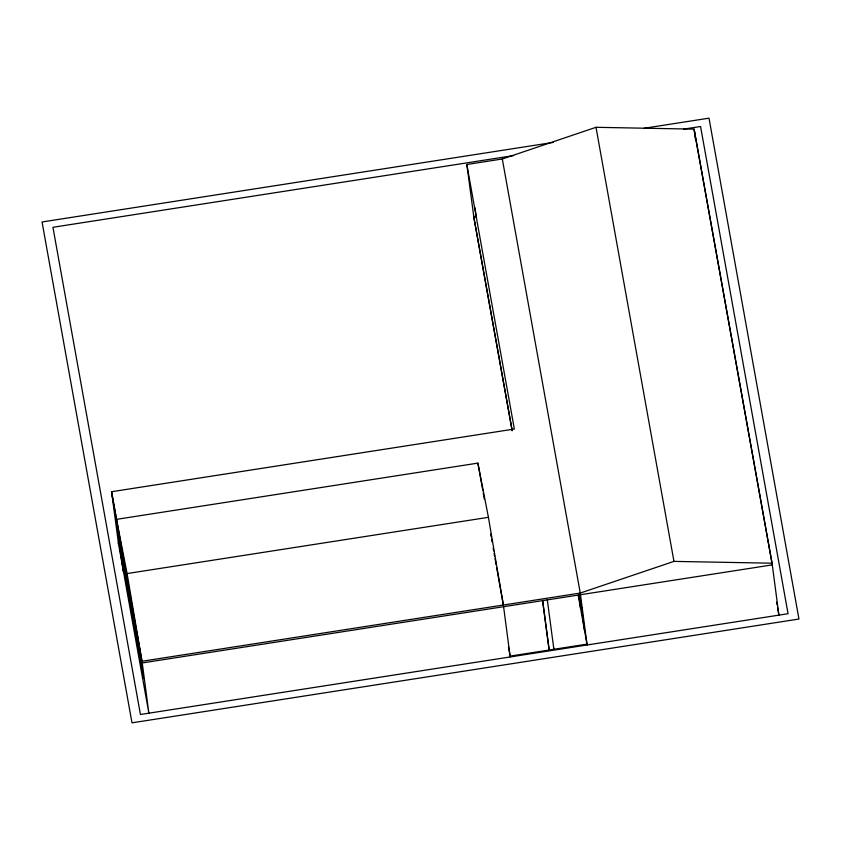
<?xml version="1.0" encoding="UTF-8"?>
<svg xmlns="http://www.w3.org/2000/svg" width="841" height="841" viewBox="0 0 841 841"><rect width="100%" height="100%" fill="white"/><g stroke="black" fill="none" stroke-linecap="round" stroke-linejoin="round"><path stroke-width="1.26" d="M475.028 207.79L476.227 216.894L473.861 217.262L466.839 164.5L502.308 158.981L596.006 127.306L694.109 129.136L772.07 563.207L778.903 615.128L777.505 607.381M118.308 542.802L148.868 713.189L142.024 661.257L580.258 593.063L673.956 561.389L772.07 563.207M553.294 142.402L42.05 221.971L131.995 722.829L798.95 619.029L709.005 118.171L644.122 128.274M513.672 155.585L52.941 227.291L140.436 714.493L788.059 613.709L700.564 126.507L683.691 129.125M120.967 544.106L118.602 544.474L111.58 491.722L514.345 429.036L466.839 164.5M111.58 491.722L116.542 519.349L477.888 463.118L488.421 517.32L503.37 605.026L496.653 567.612M118.413 543.643L119.149 543.528M116.542 519.349L127.086 573.562L488.421 517.32M582.624 607.938L580.542 608.264L578.734 594.503M694.33 130.807L772.29 564.879L142.245 662.939L111.8 493.394M776.579 602.209L777.042 604.795M596.006 127.306L673.956 561.389M502.308 158.981L580.258 593.063M578.23 595.396L586.986 644.143L510.098 656.117L508.479 647.076M553.588 647.623L553.883 649.294L547.249 599.517M473.567 215.59L512.18 430.613M473.672 216.431L512.148 430.634M477.888 463.118L482.755 490.208M483.218 492.784L484.374 499.239M490.629 534.067L491.091 536.653M491.554 539.228L492.017 541.814M493.173 548.258L493.646 550.844M494.109 553.42L494.571 556.006M495.034 558.582L496.19 565.036M139.774 650.251L120.189 541.183L124.016 569.441L142.791 673.946M120.904 545.756L139.669 650.261L143.496 678.519L123.911 569.452M127.086 573.562L142.024 661.257M119.538 546.051L119.916 548.574M120.305 551.097L123.375 571.281L116.762 521.031M579.701 594.587L584.463 630.088M694.109 129.136L695.518 139.827M580.479 594.734L587.102 644.984M542.655 600.621L549.162 650.03L542.529 600.253M503.591 606.697L510.203 656.947"/></g></svg>
